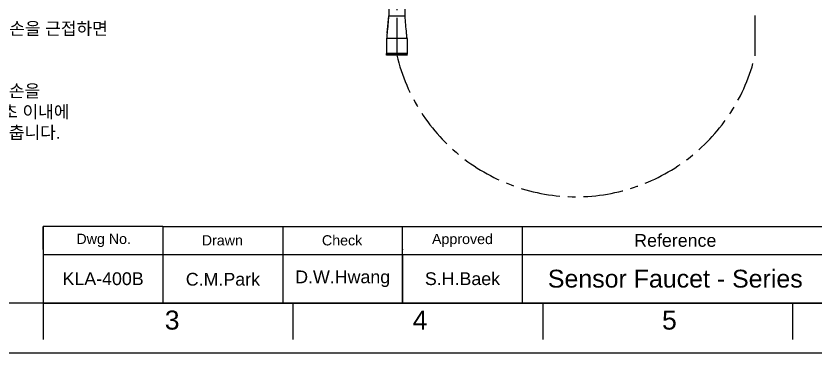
# Model space of a CAD drawing. Header units: millimetres. Extents: x 5401 to 6241, y 1473 to 2067.
# Drawn here: x 5609.8 to 5929.7, y 1472.6 to 1607.4 of the extents above; entities that cross this region are included whole.
import ezdxf

# ---------------------------------------------------------------- set-up
doc = ezdxf.new("R2010")
doc.units = ezdxf.units.MM
doc.linetypes.add('CENTERX2', pattern=[101.6, 63.5, -12.7, 12.7, -12.7])
for name, color, linetype in [('CENTER', 1, 'CENTERX2'), ('FORM', 7, 'Continuous'), ('TEXT', 2, 'Continuous')]:
    doc.layers.add(name, color=color, linetype=linetype)
doc.styles.get("Standard").update_dxf_attribs({"font": 'arial.ttf'})

msp = doc.modelspace()

# ---------------------------------------------------------------- linework, layer by layer
at = {"extrusion": (-1, 2.22045e-16, 2.96604e-13)}
for p, q in [((5759.04, 1613.14), (5759.04, 1607.44)), ((5765.54, 1613.14), (5765.54, 1607.44)), ((5758.39, 1600.54), (5759.04, 1607.44)), ((5758.39, 1600.52), (5758.39, 1600.54)), ((5766.19, 1600.52), (5766.19, 1600.54)), ((5766.38, 1598.44), (5766.19, 1600.52)), ((5758.19, 1598.44), (5758.19, 1592.44)), ((5764.68, 1598.44), (5764.68, 1598.43)), ((5766.39, 1598.44), (5766.39, 1592.44)), ((5758.09, 1592.34), (5766.49, 1592.34)), ((5758.09, 1591.84), (5758.09, 1592.34)), ((5766.49, 1591.84), (5758.09, 1591.84)), ((5766.39, 1592.44), (5758.19, 1592.44)), ((5766.39, 1591.74), (5758.19, 1591.74)), ((5766.49, 1591.84), (5766.49, 1592.34))]:
    msp.add_line(p, q, dxfattribs=at)
at = {"extrusion": (-1.00974e-28, 2.22045e-16, -1)}
for centre, start, end in [((-5758.19, 1592.34), 0, 90), ((-5766.39, 1591.84), 180, 270)]:
    msp.add_arc(centre, 0.1, start, end, dxfattribs=at)
at = {"extrusion": (-5.04871e-29, 2.22045e-16, -1)}
for centre, start, end in [((-5758.19, 1591.84), 270, 0), ((-5766.39, 1592.34), 90, 180)]:
    msp.add_arc(centre, 0.1, start, end, dxfattribs=at)
for points in [[(5758.99, 1607.44), (5758.81, 1605.14), (5758.6, 1602.84), (5758.39, 1600.54)], [(5759.04, 1607.44), (5759, 1607.44), (5758.99, 1607.44), (5758.99, 1607.44)], [(5766.19, 1600.54), (5765.97, 1602.84), (5765.77, 1605.14), (5765.59, 1607.44)], [(5758.39, 1600.52), (5758.32, 1599.83), (5758.25, 1599.13), (5758.19, 1598.44)], [(5766.39, 1598.44), (5766.32, 1599.13), (5766.25, 1599.83), (5766.19, 1600.52)]]:
    msp.add_open_spline(points, degree=3)
for points, knots in [([(5759.04, 1607.44), (5759.1, 1607.44), (5759.24, 1607.44), (5759.67, 1607.44), (5759.94, 1607.44), (5760.6, 1607.44), (5761, 1607.44), (5761.82, 1607.44), (5762.26, 1607.44), (5763.11, 1607.44), (5763.52, 1607.44), (5764.28, 1607.44), (5764.6, 1607.44), (5765.14, 1607.44), (5765.33, 1607.44), (5765.52, 1607.44), (5765.56, 1607.44), (5765.58, 1607.44), (5765.59, 1607.44), (5765.59, 1607.44)], [0.000001, 0.000001, 0.000001, 0.000001, 0.119331, 0.119331, 0.24884, 0.24884, 0.420521, 0.420521, 0.644276, 0.644276, 0.93858, 0.93858, 1.330765, 1.330765, 1.861707, 1.861707, 2.245085, 2.245085, 2.349757, 2.349757, 2.349757, 2.349757]), ([(5766.38, 1598.44), (5766.37, 1598.44), (5766.32, 1598.43), (5766.16, 1598.43), (5766.04, 1598.44), (5765.8, 1598.44), (5765.69, 1598.43), (5765.4, 1598.43), (5765.22, 1598.44), (5764.83, 1598.44), (5764.62, 1598.43), (5764.16, 1598.43), (5763.92, 1598.44), (5763.42, 1598.44), (5763.17, 1598.43), (5762.64, 1598.43), (5762.38, 1598.44), (5761.85, 1598.44), (5761.59, 1598.43), (5761.07, 1598.43), (5760.82, 1598.44), (5760.34, 1598.44), (5760.11, 1598.43), (5759.68, 1598.43), (5759.48, 1598.44), (5759.12, 1598.44), (5758.96, 1598.43), (5758.71, 1598.43), (5758.61, 1598.44), (5758.4, 1598.44), (5758.31, 1598.43), (5758.21, 1598.43), (5758.19, 1598.44), (5758.19, 1598.44)], [0.00003, 0.00003, 0.00003, 0.00003, 0.092647, 0.092647, 0.18485, 0.18485, 0.246164, 0.246164, 0.324778, 0.324778, 0.403631, 0.403631, 0.481927, 0.481927, 0.560615, 0.560615, 0.638713, 0.638713, 0.716852, 0.716852, 0.795495, 0.795495, 0.873841, 0.873841, 0.952644, 0.952644, 1.031314, 1.031314, 1.092593, 1.092593, 1.184825, 1.184825, 1.260436, 1.260436, 1.260436, 1.260436])]:
    msp.add_open_spline(points, degree=3, knots=knots)
at = {"layer": 'CENTER', "ltscale": 0.25}
for p, q in [((5905.75, 1591.74), (5905.75, 1853.24)), ((5762.29, 1708.24), (5762.29, 1591.74))]:
    msp.add_line(p, q, dxfattribs=at)
msp.add_arc((5834.02, 1608.87), 73.75, 193.4324, 346.5676, dxfattribs=at)
at = {"layer": 'FORM', "color": 7, "linetype": 'Continuous'}
for p, q in [((5668.67, 1523.22), (5620.71, 1523.22)), ((5620.71, 1523.22), (5620.71, 1492.61)), ((5620.71, 1514.03), (5620.71, 1523.22)), ((6220.71, 1492.61), (5420.71, 1492.61)), ((5620.71, 1492.61), (5620.71, 1478.07)), ((5720.71, 1492.61), (5720.71, 1478.07)), ((5820.71, 1492.61), (5820.71, 1478.07)), ((5920.71, 1492.61), (5920.71, 1478.07)), ((5400.71, 1472.61), (6240.71, 1472.61))]:
    msp.add_line(p, q, dxfattribs=at)
at = {"layer": 'FORM'}
for p, q in [((5668.67, 1523.22), (6220.71, 1523.22)), ((5668.67, 1523.22), (5668.67, 1492.61)), ((5716.63, 1523.22), (5716.63, 1492.61)), ((5764.59, 1492.61), (5764.59, 1523.22)), ((5812.55, 1492.61), (5812.55, 1523.22)), ((5620.71, 1511.99), (6098.26, 1511.99)), ((5764.59, 1511.99), (5764.59, 1492.61)), ((5620.71, 1492.61), (6220.71, 1492.61))]:
    msp.add_line(p, q, dxfattribs=at)
at = {"layer": 'TEXT'}
msp.add_point((5764.59, 1514.03), dxfattribs=at)

# ---------------------------------------------------------------- texts
at = {"layer": 'FORM', "char_height": 7.62, "attachment_point": 5}
for s, insert in [('3', (5672.34, 1485.73)), ('4', (5771.57, 1485.73)), ('5', (5871.41, 1485.73))]:
    msp.add_mtext_dynamic_manual_height_columns(s, width=50, gutter_width=12.5, heights=[0], dxfattribs=dict(at, insert=insert))
at = {"layer": 'TEXT'}
for s, width, gutter_width, insert, char_height, attachment_point in [('{\\fGulim|b0|i0|c129|p50;하단센서에 손을 근접하면 토수}', 76.9058, 17.5, (5573.95, 1604.93), 5, 1), ('{\\fGulim|b0|i0|c129|p50;하단센서에 손을 멀게하면 1초 이내에 자동으로 멈춥니다.}', 71.795, 78.64, (5573.76, 1579.98), 5, 1), ('Dwg No.', 47.9592, 25.51, (5644.92, 1517.66), 4.082, 5), ('Drawn', 47.9592, 25.51, (5692.43, 1517.66), 4.082, 5), ('Check', 47.9592, 25.51, (5740.38, 1517.66), 4.082, 5), ('Approved', 47.9592, 25.51, (5788.57, 1517.61), 4.082, 5), ('Reference', 122.449, 25.51, (5873.77, 1517.61), 5.102, 5), ('KLA-400B', 47.9592, 25.51, (5644.69, 1502.3), 5.102, 5), ('C.M.Park', 47.9592, 25.51, (5692.65, 1502.08), 5.102, 5), ('D.W.Hwang', 47.9592, 25.51, (5740.61, 1502.3), 5.102, 5), ('S.H.Baek', 47.9592, 25.51, (5788.57, 1502.3), 5.102, 5), ('Sensor Faucet - Series', 122.449, 25.51, (5873.77, 1502.3), 7.1429, 5)]:
    msp.add_mtext_dynamic_manual_height_columns(s, width=width, gutter_width=gutter_width, heights=[0], dxfattribs=dict(at, insert=insert, char_height=char_height, attachment_point=attachment_point))

doc.saveas('drawing.dxf')
